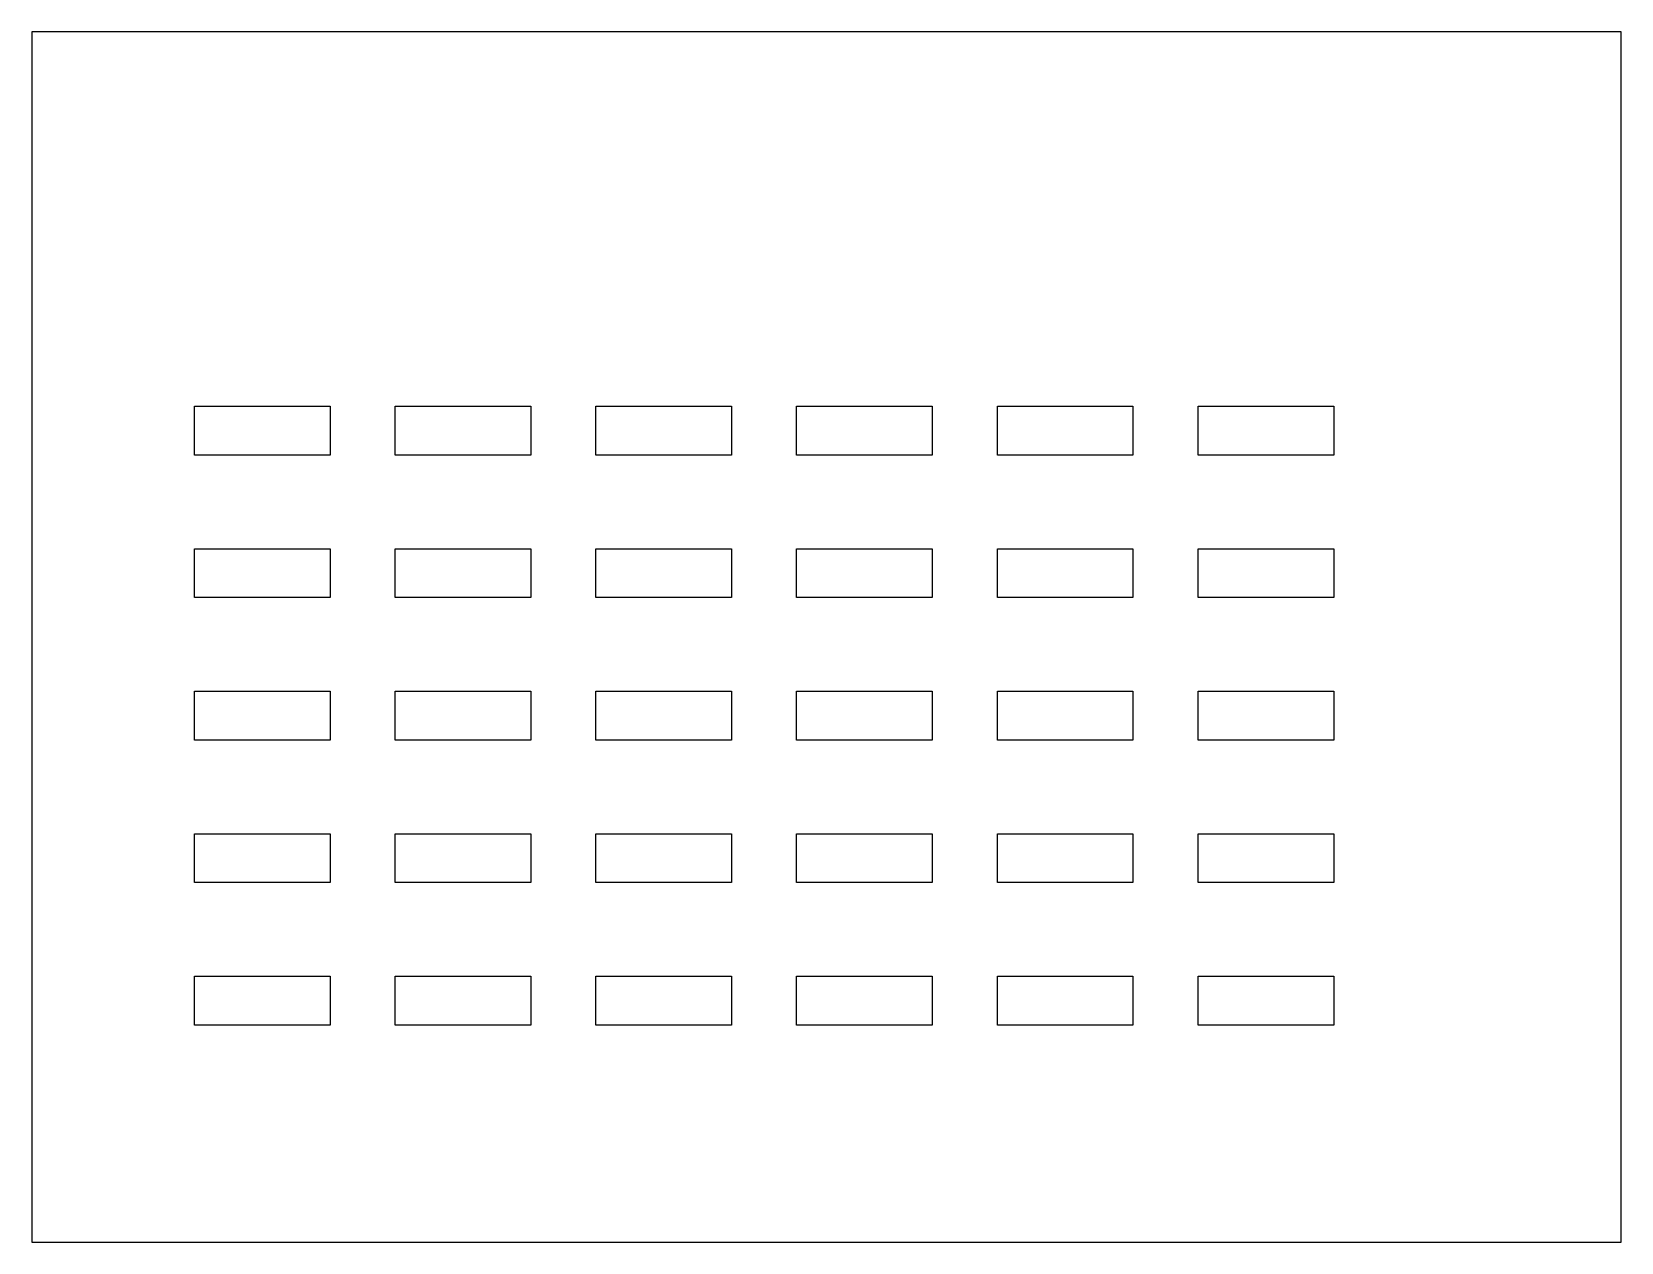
# Model space of a CAD drawing. Extents: x 0 to 117, y 0 to 89.
import ezdxf

# ---------------------------------------------------------------- set-up
doc = ezdxf.new("R2010")
doc.units = 0
doc.layers.get('0').update_dxf_attribs({"linetype": 'CONTINUOUS'})

msp = doc.modelspace()

# ---------------------------------------------------------------- linework, layer by layer
for points in [[(117.2, 89.2), (0, 89.2), (0, 0), (117.2, 0)], [(12, 58), (12, 61.6), (22, 61.6), (22, 58)], [(26.8, 58), (26.8, 61.6), (36.8, 61.6), (36.8, 58)], [(41.6, 58), (41.6, 61.6), (51.6, 61.6), (51.6, 58)], [(56.4, 58), (56.4, 61.6), (66.4, 61.6), (66.4, 58)], [(71.2, 58), (71.2, 61.6), (81.2, 61.6), (81.2, 58)], [(86, 58), (86, 61.6), (96, 61.6), (96, 58)], [(12, 47.5), (12, 51.1), (22, 51.1), (22, 47.5)], [(26.8, 47.5), (26.8, 51.1), (36.8, 51.1), (36.8, 47.5)], [(41.6, 47.5), (41.6, 51.1), (51.6, 51.1), (51.6, 47.5)], [(56.4, 47.5), (56.4, 51.1), (66.4, 51.1), (66.4, 47.5)], [(71.2, 47.5), (71.2, 51.1), (81.2, 51.1), (81.2, 47.5)], [(86, 47.5), (86, 51.1), (96, 51.1), (96, 47.5)], [(12, 37), (12, 40.6), (22, 40.6), (22, 37)], [(26.8, 37), (26.8, 40.6), (36.8, 40.6), (36.8, 37)], [(41.6, 37), (41.6, 40.6), (51.6, 40.6), (51.6, 37)], [(56.4, 37), (56.4, 40.6), (66.4, 40.6), (66.4, 37)], [(71.2, 37), (71.2, 40.6), (81.2, 40.6), (81.2, 37)], [(86, 37), (86, 40.6), (96, 40.6), (96, 37)], [(12, 26.5), (12, 30.1), (22, 30.1), (22, 26.5)], [(26.8, 26.5), (26.8, 30.1), (36.8, 30.1), (36.8, 26.5)], [(41.6, 26.5), (41.6, 30.1), (51.6, 30.1), (51.6, 26.5)], [(56.4, 26.5), (56.4, 30.1), (66.4, 30.1), (66.4, 26.5)], [(71.2, 26.5), (71.2, 30.1), (81.2, 30.1), (81.2, 26.5)], [(86, 26.5), (86, 30.1), (96, 30.1), (96, 26.5)], [(12, 16), (12, 19.6), (22, 19.6), (22, 16)], [(26.8, 16), (26.8, 19.6), (36.8, 19.6), (36.8, 16)], [(41.6, 16), (41.6, 19.6), (51.6, 19.6), (51.6, 16)], [(56.4, 16), (56.4, 19.6), (66.4, 19.6), (66.4, 16)], [(71.2, 16), (71.2, 19.6), (81.2, 19.6), (81.2, 16)], [(86, 16), (86, 19.6), (96, 19.6), (96, 16)]]:
    msp.add_lwpolyline(points, close=True)

doc.saveas('drawing.dxf')
